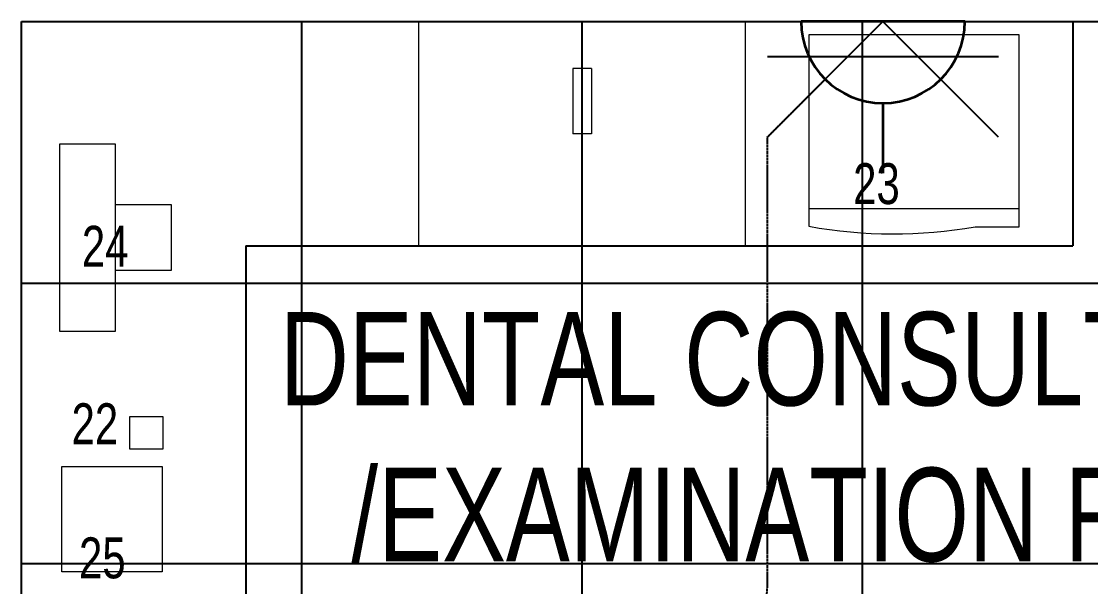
# Model space of a CAD drawing. Extents: x -12260 to 57327, y -29287 to 19916.
# Drawn here: x 29316 to 31604, y 3791 to 5000 of the extents above; entities that cross this region are included whole.
import ezdxf
from ezdxf.enums import TextEntityAlignment as Align

# ---------------------------------------------------------------- set-up
doc = ezdxf.new("R2010")
doc.units = 0
doc.header["$LTSCALE"] = 0.25
doc.linetypes.add('DASHDOT', pattern=[25.4, 12.7, -6.35, 0, -6.35])
doc.linetypes.add('HIDDEN', pattern=[9.525, 6.35, -3.175])
for name, color, linetype, lineweight in [('01-First Floor-FUR$0$72_EGR_BASE_TEXT', 252, 'Continuous', 5), ('01-First Floor-FUR$0$72_EGR_EQP_TAG', 142, 'Continuous', 5), ('01-First Floor-FUR$0$LOADING', 253, 'Continuous', 5), ('01-First Floor-FUR$0$Walls', 251, 'Continuous', 5), ('E-LITE-CLNG-CNDT', 6, 'DASHDOT', 35), ('E-LITE-EXIT-NUMB', 6, 'Continuous', 25), ('E-POWR-FLOR-CNDT', 6, 'HIDDEN', 25), ('E-POWR-WALL @ 100', 4, 'Continuous', 35)]:
    doc.layers.add(name, color=color, linetype=linetype, lineweight=lineweight)
doc.layers.add('01-First Floor-FUR$0$FALSE CEILING', color=251, linetype='Continuous')
doc.styles.add('01-First Floor-FUR$0$X3G_ENTITY_257CFD', font='swisscl.ttf', dxfattribs={"height": 200})
doc.styles.add('01-First Floor-FUR$0$X3G_ENTITY_9EC9', font='swisscl.ttf', dxfattribs={"height": 0.2})
doc.styles.add('DC_SIMPLEX', font='SIMPLEX.shx', dxfattribs={"width": 0.7})

# ---------------------------------------------------------------- blocks, each defined once
blk = doc.blocks.new('01-First Floor-FUR$0$3-Wall-hung vitreous china basin -  Khroma - 327651xx0 - 327651000 White-4272088-4-Second Floor Level')
at = {"layer": '01-First Floor-FUR$0$LOADING'}
for p, q in [((475, 489.5), (-225, 489.5)), ((-225, 489.5), (-225, 10)), ((475, 10), (475, 489.5)), ((105, 250), (145, 250)), ((105, 110), (105, 250)), ((145, 110), (145, 250)), ((105, 110), (145, 110))]:
    blk.add_line(p, q, dxfattribs=at)
blk = doc.blocks.new('01-First Floor-FUR$0$D.110.51.53')
blk.add_lwpolyline([(285914, 4547), (286139, 4547), (286139, 4332), (285914, 4332), (285914, 4547)])
blk = doc.blocks.new('01-First Floor-FUR$0$D.111.03.06')
blk.add_lwpolyline([(292372, 3690), (292442, 3690), (292442, 3620), (292372, 3620), (292372, 3690)])
blk = doc.blocks.new('01-First Floor-FUR$0$D.122.06.11')
for points in [[(285783, 4268), (285783, 4268), (285783, 4388), (285713, 4388), (285643, 4388), (285643, 4268)], [(285513, 4148), (285913, 4148), (285913, 4268), (285513, 4268), (285513, 4148)]]:
    blk.add_lwpolyline(points)
blk = doc.blocks.new('01-First Floor-FUR$0$Dental Sterilizer')
at = {"layer": '01-First Floor-FUR$0$LOADING'}
for p, q in [((-40485.8, -32478.8, 0.1), (-40935.8, -32478.8, 0.1)), ((-40935.8, -32478.8, 0.1), (-40935.8, -32888.3, 0.1)), ((-40485.8, -32889.4, 0.1), (-40485.8, -32478.8, 0.1)), ((-40935.8, -32850.6, 0.1), (-40485.8, -32850.6, 0.1)), ((-40579.8, -32889.4, 0.1), (-40485.8, -32889.4, 0.1))]:
    blk.add_line(p, q, dxfattribs=at)
blk.add_arc((-40754.9, -31881.8, 0.1), 1022.7, 259.8109, 279.8595, dxfattribs=at)
blk = doc.blocks.new('01-First Floor-FUR')
at = {"layer": '01-First Floor-FUR$0$FALSE CEILING', "linetype": 'Continuous'}
for p, q in [((29915.6, 1440), (29915.6, 5000)), ((30515.6, 1440), (30515.6, 5000)), ((31115.6, 1440), (31115.6, 5000)), ((29315.6, 4440), (32976, 4440)), ((29315.6, 3840), (32976, 3840))]:
    blk.add_line(p, q, dxfattribs=at)
at = {"layer": '01-First Floor-FUR$0$FALSE CEILING'}
for p, q in [((31565.6, 5000, -0.1), (31565.6, 4520, -0.1)), ((29795.6, 4520, -0.1), (29795.6, 2619.1, -0.1)), ((29795.6, 4520, -0.1), (31565.6, 4520, -0.1))]:
    blk.add_line(p, q, dxfattribs=at)
blk.add_lwpolyline([(29315.6, 5000), (32976, 5000), (32976, 1440), (29315.6, 1440)], close=True, dxfattribs=at)
at = {"layer": '01-First Floor-FUR$0$LOADING'}
for p, q in [((31565.6, 5000, -0.1), (31565.6, 4520, -0.1)), ((29795.6, 4520, -0.1), (29795.6, 2619.1, -0.1)), ((29795.6, 4520, -0.1), (31565.6, 4520, -0.1))]:
    blk.add_line(p, q, dxfattribs=at)
at = {"layer": '01-First Floor-FUR$0$Walls'}
for p, q in [((29315.6, 2540), (29315.6, 5000)), ((29315.6, 5000), (32976, 5000))]:
    blk.add_line(p, q, dxfattribs=at)
at = {"layer": '01-First Floor-FUR$0$LOADING'}
for name, p, rotation in [('01-First Floor-FUR$0$3-Wall-hung vitreous china basin -  Khroma - 327651xx0 - 327651000 White-4272088-4-Second Floor Level', (30640.6, 5009.5, -0.1), 180), ('01-First Floor-FUR$0$D.122.06.11', (25249, 290250.4, -0.1), 270), ('01-First Floor-FUR$0$D.111.03.06', (25928, 296526.4, -0.1), 270), ('01-First Floor-FUR$0$D.110.51.53', (25070, 289961.4, -0.1), 270)]:
    blk.add_blockref(name, p, dxfattribs=dict(at, rotation=rotation))
blk.add_blockref('01-First Floor-FUR$0$Dental Sterilizer', (71936.8, 37449.9, -0.1), dxfattribs=at)
at = {"layer": '01-First Floor-FUR$0$72_EGR_BASE_TEXT', "insert": (31104.2, 4378.2), "char_height": 200, "width": 3270.33, "attachment_point": 2, "style": '01-First Floor-FUR$0$X3G_ENTITY_9EC9'}
blk.add_mtext('DENTAL CONSULTATION /EXAMINATION ROOM', dxfattribs=at)
at = {"layer": '01-First Floor-FUR$0$72_EGR_EQP_TAG', "char_height": 87.47, "attachment_point": 2, "style": '01-First Floor-FUR$0$X3G_ENTITY_257CFD'}
for s, insert in [('23', (31145.6, 4696.6, -0.1)), ('24', (29494.9, 4562.6, -0.2)), ('22', (29472.8, 4182.8, -0.3)), ('25', (29488.8, 3895.9, -0.2))]:
    blk.add_mtext(s, dxfattribs=dict(at, insert=insert))
blk = doc.blocks.new('*U27')
blk.add_line((-1.75, 0), (-3.25, 0))
blk.add_lwpolyline([(0, 1.75, 1), (0, -1.75)], format="xyb", close=True)
at = {"layer": 'Defpoints'}
for p, q in [((-2.475, 2.475), (0, 0)), ((-0.758, -2.475), (-0.758, 2.475)), ((-2.475, -2.475), (0, 0))]:
    blk.add_line(p, q, dxfattribs=at)
at = {"layer": 'E-LITE-EXIT-NUMB', "style": 'DC_SIMPLEX', "width": 0.7, "flags": 8}
blk.add_attdef('TYPE', text='', height=2, rotation=360, dxfattribs=at).set_placement((-2.682, 5.238), align=Align.RIGHT)
blk.add_attdef('CIRCUIT', (2.682, 5.238), '', height=2, rotation=360, dxfattribs=at)

msp = doc.modelspace()

# ---------------------------------------------------------------- linework, layer by layer
at = {"layer": 'E-POWR-FLOR-CNDT'}
msp.add_lwpolyline([(29439.3, 3566.3), (29563.1, 3690), (30812.1, 3690, 0.414214), (30912.1, 3790), (30912.1, 4752.5), (31035.8, 4876.3)], format="xyb", dxfattribs=at)

# ---------------------------------------------------------------- block references
at = {"layer": 'E-LITE-CLNG-CNDT'}
msp.add_blockref('01-First Floor-FUR', (0, 0), dxfattribs=at)
at = {"layer": 'E-POWR-WALL @ 100', "xscale": 100, "yscale": 100, "zscale": 100, "rotation": 90.00000000000001}
msp.add_blockref('*U27', (31159.6, 5000), dxfattribs=at)

doc.saveas('drawing.dxf')
